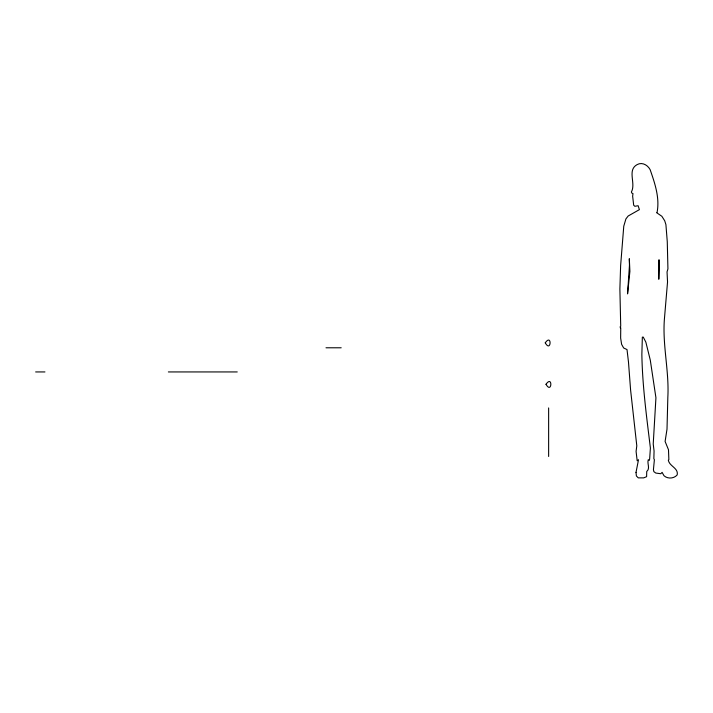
<?xml version="1.0" encoding="UTF-8"?>
<svg xmlns="http://www.w3.org/2000/svg" width="713" height="713" viewBox="0 0 713 713"><rect width="100%" height="100%" fill="white"/><g stroke="black" fill="none" stroke-linecap="round" stroke-linejoin="round"><path stroke-width="1.07" d="M326.001 347.784L341.188 347.784M35.65 371.936L44.946 371.936M168.366 371.936L237.242 371.936M548.636 407.925L548.636 456.472M636.014 472.389L636.388 475.981L638.278 477.87L643.679 477.87L646.611 476.685L646.736 471.498C650.506 468.494 646.878 463.584 648.277 459.644L649.169 460.482L649.632 459.217L650.39 448.04C646.62 416.766 642.395 385.911 641.86 354.397L642.342 337.16L643.233 337.053L645.853 342.142L650.292 360.127L655.933 397.765L653.224 443.994L654.071 451.008L653.857 458.646L654.382 459.725L653.438 469.626L653.866 471.658L655.826 473.067L660.817 473.726L662.101 472.354L663.972 475.723C667.635 479.1 673.945 478.708 677.198 474.911C678.651 468.022 669.418 466.373 668.313 460.179L668.865 459.582L668.491 449.76L665.104 441.463L667.003 429.208L667.84 397.23C669.293 370.698 662.127 344.281 664.507 317.873L667.537 281.991L667.047 271.876L667.929 268.89L667.27 241.68L665.915 224.622L664.712 220.78L661.86 216.28L656.566 212.661L657.101 212.251C659.864 197.768 654.837 183.205 650.14 169.667C647.707 165.042 642.039 161.735 637.048 164.65C626.923 170.273 636.13 183.294 631.406 191.975L631.807 193.054L632.975 193.597L632.645 196.235L633.688 205.21L634.855 206.298L638.099 205.709L639.418 209.631L628.18 215.994L625.916 218.909L623.768 226.199L620.631 265.557L619.882 288.979L620.72 326.269L620.176 326.679L620.355 327.98L620.747 327.722L620.64 338.033L621.611 344.326L623.652 347.971L627.012 349.566L628.483 362.052L630.595 390.002L636.798 445.83L636.085 451.382L637.172 460.785L638.509 459.707L636.014 472.389M545.249 342.828C551.167 353.291 552.165 333.007 545.249 342.828M546.006 384.289C551.942 394.744 552.905 374.459 546.006 384.28M659.106 266.858L658.794 279.246L659.017 259.764L659.106 266.858M629.463 265.289L627.556 293.908L629.9 271.314L629.312 258.703L629.463 265.289"/></g></svg>
